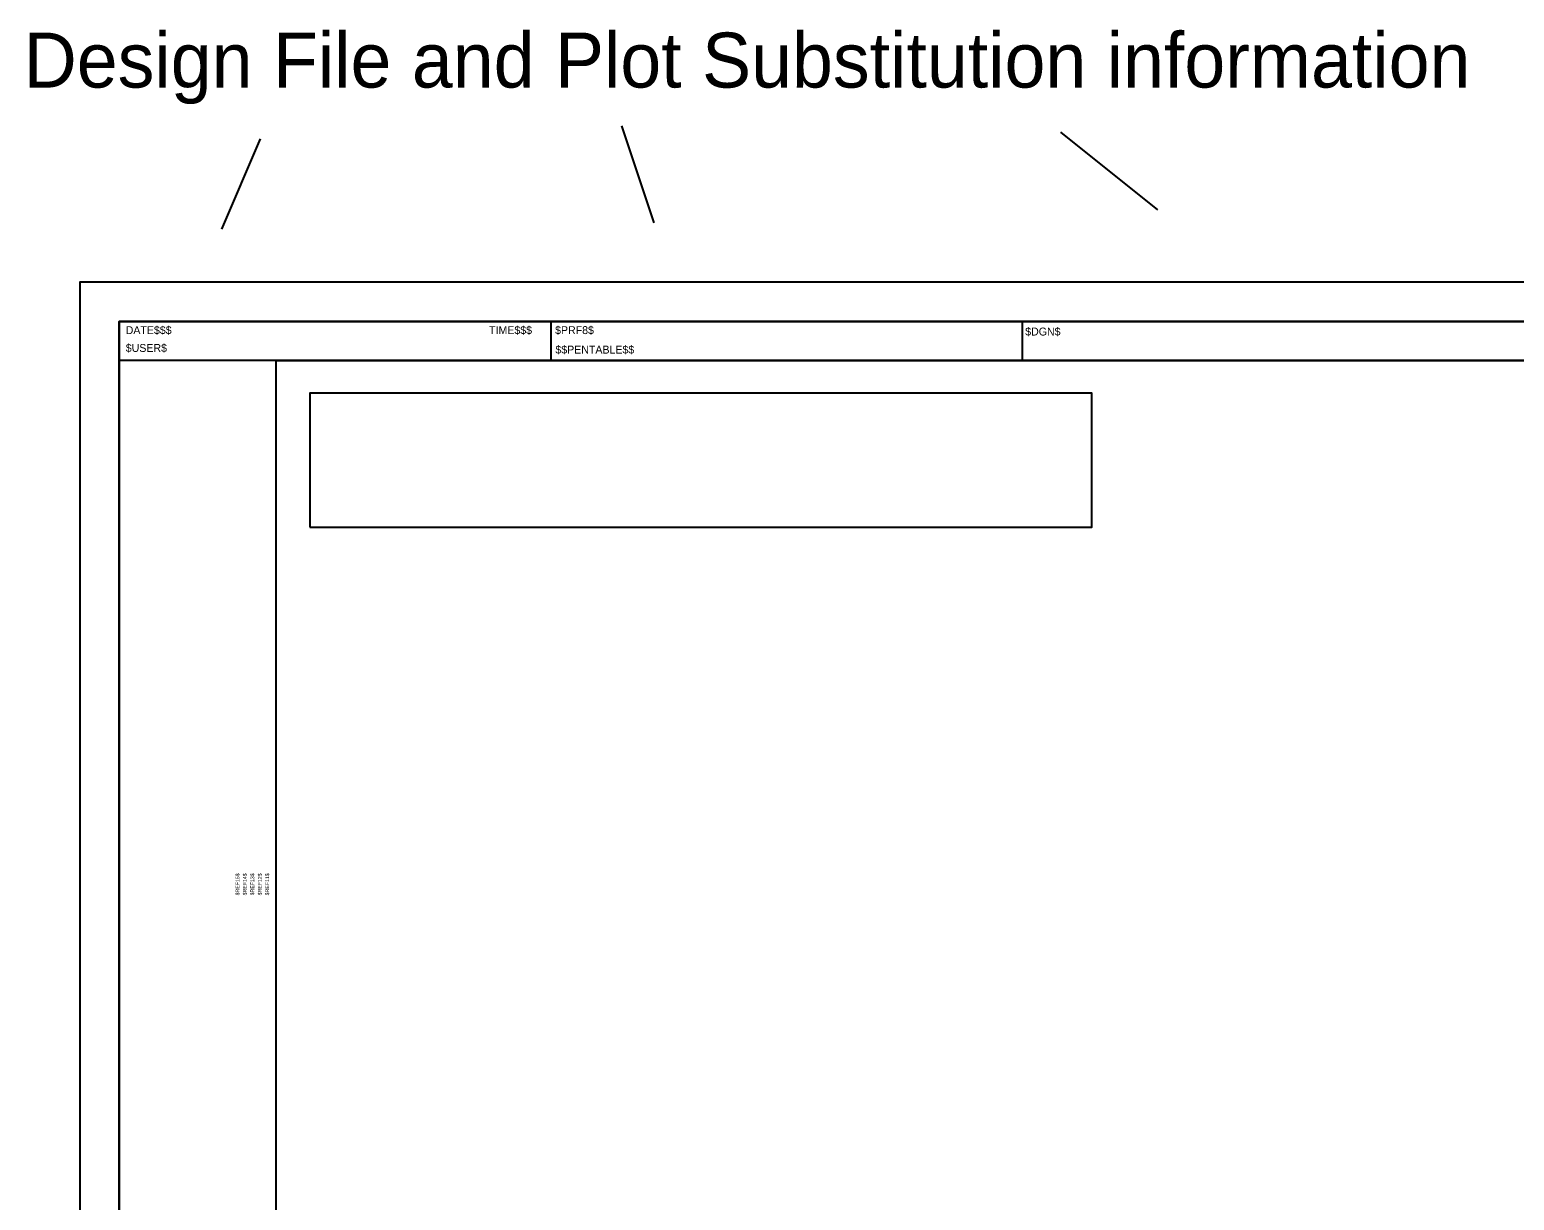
# Model space of a CAD drawing. Extents: x -0.08 to 1.46, y -0.19 to 1.05.
# Drawn here: x -0.027 to 0.761, y 0.429 to 1.051 of the extents above; entities that cross this region are included whole.
import ezdxf

# ---------------------------------------------------------------- set-up
doc = ezdxf.new("R2010")
doc.units = 0
for name, color, linetype in [('Default', 7, 'Continuous'), ('PNTELEV', 7, 'Continuous'), ('UTLE_E_UULP-Cell', 7, 'Continuous'), ('UTLE_E_UUPGAE-Cell', 7, 'Continuous'), ('UTLE_E_UUPP-Cell', 7, 'Continuous')]:
    doc.layers.add(name, color=color, linetype=linetype)

msp = doc.modelspace()

# ---------------------------------------------------------------- linework, layer by layer
at = {"layer": 'Default'}
msp.add_lwpolyline([(0.12203, 0.78668), (0.53674, 0.78668), (0.53674, 0.85773), (0.12203, 0.85773)], close=True, dxfattribs=at)
at = {"layer": 'PNTELEV'}
for p, q in [((0.09558, 0.99279), (0.07504, 0.94483)), ((0.28737, 0.99962), (0.3045, 0.94825)), ((0.52025, 0.99621), (0.57158, 0.95508)), ((0.24998, 0.87506), (0.24998, 0.8959)), ((0.5, 0.87506), (0.5, 0.8959)), ((1.3959, 0.87506), (0.0208, 0.87506))]:
    msp.add_line(p, q, dxfattribs=at)
msp.add_lwpolyline([(0.10414, 0.87506), (1.3959, 0.87506), (1.3959, 0.1156), (0.10414, 0.1156)], close=True, dxfattribs=at)
at = {"layer": 'UTLE_E_UUPGAE-Cell'}
msp.add_lwpolyline([(0.0208, 0.8959), (1.3959, 0.8959), (1.3959, 0.0208), (0.0208, 0.0208)], close=True, dxfattribs=at)
at = {"layer": 'UTLE_E_UUPP-Cell'}
for points in [[(0, 0), (1.4167, 0), (1.4167, 0.9167), (0, 0.9167)], [(0.0208, 0.0208), (1.3959, 0.0208), (1.3959, 0.8959), (0.0208, 0.8959)]]:
    msp.add_lwpolyline(points, close=True, dxfattribs=at)

# ---------------------------------------------------------------- texts
at = {"layer": 'PNTELEV'}
msp.add_text('Design File and Plot Substitution information', height=0.0291667, rotation=0.00001, dxfattribs=at).set_placement((-0.02983, 1.01996))
at = {"layer": 'UTLE_E_UULP-Cell'}
for s, height, rotation, p in [('DATE$$$', 0.0042, 0.00001, (0.0243, 0.88915)), ('TIME$$$', 0.0042, 0.00001, (0.21706, 0.88915)), ('$PRF8$', 0.0042, 0.00001, (0.25207, 0.88915)), ('$DGN$', 0.0042, 0.00001, (0.50146, 0.8884)), ('$USER$', 0.0042, 0.00001, (0.02434, 0.87969)), ('$$PENTABLE$$', 0.0042005, 0.00001, (0.25223, 0.87881)), ('$REF15$', 0.002, 90, (0.0846, 0.59132)), ('$REF14$', 0.002, 90, (0.08851, 0.59132)), ('$REF13$', 0.002, 90, (0.09247, 0.59132)), ('$REF12$', 0.002, 90, (0.09643, 0.59132)), ('$REF11$', 0.002, 90, (0.10039, 0.59132))]:
    msp.add_text(s, height=height, rotation=rotation, dxfattribs=at).set_placement(p)

doc.saveas('drawing.dxf')
